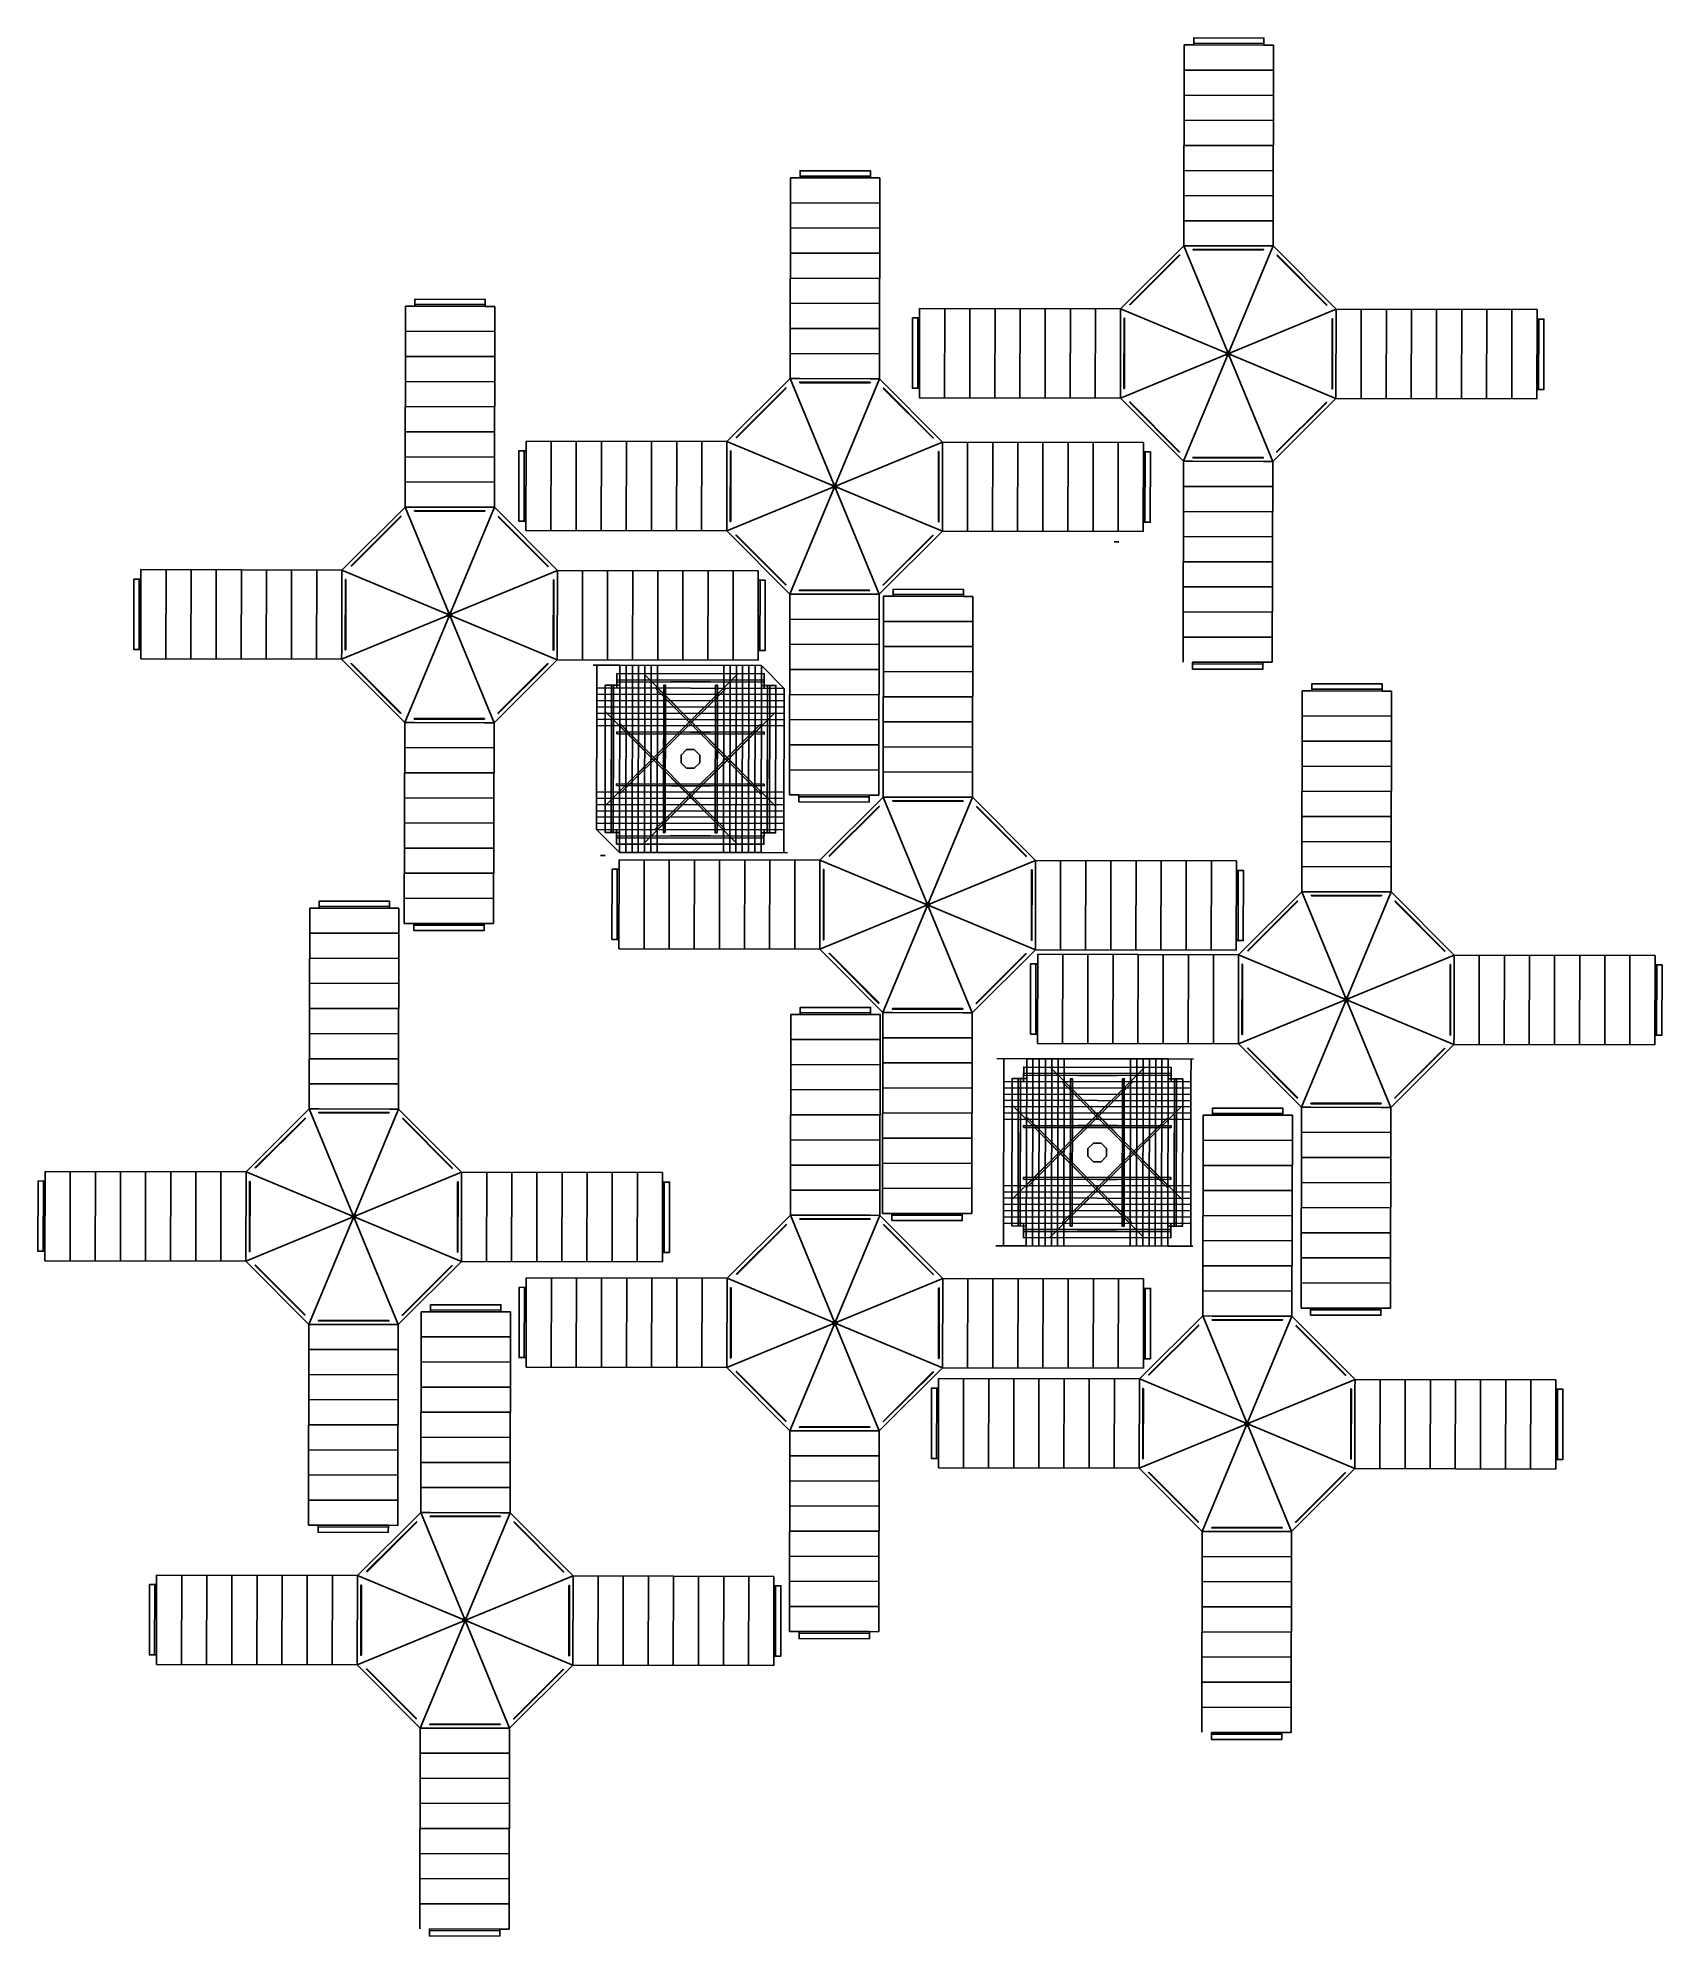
# Model space of a CAD drawing. Header units: inches. Extents: x 22.6 to 56.4, y 0.1 to 39.6.
import ezdxf

# ---------------------------------------------------------------- set-up
doc = ezdxf.new("R2010")
doc.units = ezdxf.units.IN
doc.header["$MEASUREMENT"] = 0
doc.layers.add('Layer 01', color=1, linetype='Continuous', true_color=0xff0000)

msp = doc.modelspace()

# ---------------------------------------------------------------- linework, layer by layer
at = {"layer": 'Layer 01', "color": 1, "lineweight": -3, "true_color": 0xff0000}
for points in [[(48.098, 39.413), (48.098, 39.56), (46.635, 39.563), (46.635, 39.416)], [(46.43, 35.236), (46.438, 39.417)], [(46.438, 39.417), (46.635, 39.416)], [(48.098, 39.413), (48.296, 39.413)], [(48.296, 39.413), (48.288, 35.233)], [(39.907, 36.649), (39.908, 36.795), (38.445, 36.798), (38.444, 36.651)], [(38.239, 32.471), (38.247, 36.652)], [(38.247, 36.652), (38.444, 36.651)], [(39.907, 36.649), (40.105, 36.648)], [(40.105, 36.648), (40.097, 32.468)], [(46.43, 35.236), (45.114, 33.925)], [(49.599, 33.916), (48.288, 35.233)], [(30.226, 29.798), (30.234, 33.978)], [(30.234, 33.978), (30.431, 33.978)], [(31.894, 33.975), (31.894, 34.121), (30.431, 34.124), (30.431, 33.978)], [(31.894, 33.975), (32.092, 33.975)], [(32.092, 33.975), (32.084, 29.794)], [(40.933, 33.735), (40.787, 33.735), (40.784, 32.272), (40.93, 32.272)], [(40.933, 33.933), (45.114, 33.925)], [(40.933, 33.735), (40.933, 33.933)], [(49.599, 33.916), (53.78, 33.908)], [(53.777, 32.248), (53.922, 32.248), (53.924, 33.711), (53.778, 33.711)], [(53.78, 33.908), (53.779, 33.711)], [(38.239, 32.471), (36.923, 31.16)], [(41.409, 31.152), (40.097, 32.468)], [(40.93, 32.075), (40.93, 32.272)], [(45.11, 32.067), (40.93, 32.075)], [(45.11, 32.067), (46.421, 30.751)], [(48.279, 30.747), (49.596, 32.058)], [(53.776, 32.05), (49.596, 32.058)], [(53.777, 32.248), (53.776, 32.05)], [(32.742, 30.97), (32.596, 30.97), (32.593, 29.507), (32.74, 29.507)], [(32.742, 30.97), (32.743, 31.168)], [(32.743, 31.168), (36.923, 31.16)], [(41.409, 31.152), (45.589, 31.144)], [(45.586, 29.484), (45.731, 29.483), (45.734, 30.946), (45.588, 30.947)], [(45.589, 31.144), (45.589, 30.947)], [(46.413, 26.57), (46.421, 30.751)], [(48.279, 30.747), (48.271, 26.567)], [(30.226, 29.798), (28.91, 28.487)], [(33.395, 28.478), (32.084, 29.794)], [(32.739, 29.31), (32.74, 29.507)], [(36.92, 29.302), (32.739, 29.31)], [(36.92, 29.302), (38.231, 27.986)], [(40.089, 27.982), (41.405, 29.294)], [(45.586, 29.286), (41.405, 29.294)], [(45.586, 29.484), (45.586, 29.286)], [(44.978, 29.074), (45.076, 29.074)], [(24.729, 28.495), (28.91, 28.487)], [(24.729, 28.297), (24.729, 28.495)], [(33.395, 28.478), (37.576, 28.47)], [(37.576, 28.47), (37.575, 28.273)], [(24.729, 28.297), (24.583, 28.297), (24.58, 26.834), (24.726, 26.834)], [(37.573, 26.81), (37.718, 26.81), (37.72, 28.273), (37.574, 28.273)], [(41.844, 27.938), (41.844, 28.085), (40.381, 28.088), (40.381, 27.941)], [(38.223, 23.805), (38.231, 27.986)], [(40.089, 27.982), (40.081, 23.802)], [(40.176, 23.761), (40.184, 27.942)], [(40.184, 27.942), (40.381, 27.941)], [(41.844, 27.938), (42.042, 27.938)], [(42.042, 27.938), (42.034, 23.758)], [(24.726, 26.637), (24.726, 26.834)], [(28.906, 26.629), (24.726, 26.637)], [(28.906, 26.629), (30.218, 25.312)], [(32.076, 25.309), (33.392, 26.62)], [(37.572, 26.612), (33.392, 26.62)], [(34.695, 26.506), (34.138, 26.507)], [(34.218, 26.032), (34.219, 26.507)], [(34.695, 26.506), (37.64, 26.501)], [(37.573, 26.81), (37.572, 26.612)], [(38.114, 26.024), (37.64, 26.501)], [(46.611, 26.57), (46.611, 26.423), (48.074, 26.421), (48.074, 26.567)], [(48.074, 26.567), (48.271, 26.567)], [(50.554, 25.968), (50.554, 26.115), (49.091, 26.118), (49.091, 25.971)], [(34.212, 23.087), (34.218, 26.032)], [(38.114, 26.024), (38.109, 23.079)], [(48.886, 21.791), (48.894, 25.972)], [(48.894, 25.972), (49.091, 25.971)], [(50.554, 25.968), (50.752, 25.968)], [(50.752, 25.968), (50.744, 21.788)], [(30.21, 21.132), (30.218, 25.312)], [(32.076, 25.309), (32.068, 21.128)], [(38.421, 23.805), (38.223, 23.805)], [(38.421, 23.805), (38.421, 23.659), (39.884, 23.656), (39.884, 23.802)], [(40.176, 23.761), (38.859, 22.45)], [(39.884, 23.802), (40.081, 23.802)], [(43.345, 22.441), (42.034, 23.758)], [(34.687, 22.61), (34.212, 23.087)], [(38.109, 23.079), (38.108, 22.604)], [(34.289, 22.544), (34.388, 22.544)], [(34.687, 22.61), (37.632, 22.604)], [(37.632, 22.604), (38.186, 22.603)], [(34.679, 22.26), (34.532, 22.26), (34.529, 20.797), (34.676, 20.797)], [(34.679, 22.458), (38.859, 22.45)], [(34.679, 22.26), (34.679, 22.458)], [(43.345, 22.441), (47.525, 22.433)], [(47.522, 20.773), (47.667, 20.773), (47.67, 22.236), (47.524, 22.236)], [(47.525, 22.433), (47.525, 22.236)], [(48.886, 21.791), (47.569, 20.48)], [(52.055, 20.471), (50.744, 21.788)], [(28.233, 17.271), (28.241, 21.451)], [(28.241, 21.451), (28.438, 21.451)], [(29.901, 21.448), (29.901, 21.594), (28.439, 21.597), (28.438, 21.451)], [(29.901, 21.448), (30.099, 21.448)], [(30.099, 21.448), (30.091, 17.267)], [(30.408, 21.132), (30.21, 21.132)], [(30.408, 21.132), (30.407, 20.985), (31.87, 20.982), (31.871, 21.129)], [(31.871, 21.129), (32.068, 21.128)], [(34.675, 20.6), (34.676, 20.797)], [(38.856, 20.592), (34.675, 20.6)], [(38.856, 20.592), (40.167, 19.276)], [(42.025, 19.272), (43.341, 20.583)], [(47.522, 20.575), (43.341, 20.583)], [(47.522, 20.773), (47.522, 20.575)], [(43.389, 20.29), (43.242, 20.29), (43.24, 18.827), (43.386, 18.827)], [(43.389, 20.488), (47.569, 20.48)], [(43.389, 20.29), (43.389, 20.488)], [(52.055, 20.471), (56.235, 20.463)], [(56.232, 18.803), (56.377, 18.803), (56.38, 20.266), (56.234, 20.266)], [(56.235, 20.463), (56.235, 20.266)], [(39.911, 19.235), (39.912, 19.381), (38.449, 19.384), (38.448, 19.238)], [(38.243, 15.058), (38.251, 19.238)], [(38.251, 19.238), (38.448, 19.238)], [(39.911, 19.235), (40.109, 19.235)], [(40.109, 19.235), (40.101, 15.054)], [(40.159, 15.095), (40.167, 19.276)], [(42.025, 19.272), (42.017, 15.092)], [(43.385, 18.63), (43.386, 18.827)], [(47.566, 18.622), (43.385, 18.63)], [(47.566, 18.622), (48.877, 17.306)], [(50.735, 17.302), (52.051, 18.613)], [(56.232, 18.605), (52.051, 18.613)], [(56.232, 18.803), (56.232, 18.605)], [(43.16, 18.315), (42.542, 18.316)], [(42.683, 17.84), (42.684, 18.316)], [(43.16, 18.315), (46.105, 18.309)], [(46.105, 18.309), (46.63, 18.308)], [(46.579, 17.832), (46.58, 18.308)], [(42.683, 17.84), (42.677, 14.895)], [(46.574, 14.887), (46.579, 17.832)], [(28.233, 17.271), (26.917, 15.959)], [(31.402, 15.951), (30.091, 17.267)], [(46.822, 12.96), (46.83, 17.14)], [(46.83, 17.14), (47.027, 17.14)], [(48.49, 17.137), (48.491, 17.283), (47.028, 17.286), (47.027, 17.14)], [(48.49, 17.137), (48.688, 17.137)], [(48.688, 17.137), (48.68, 12.956)], [(48.869, 13.125), (48.877, 17.306)], [(50.735, 17.302), (50.727, 13.122)], [(22.736, 15.769), (22.737, 15.967)], [(22.737, 15.967), (26.917, 15.959)], [(31.402, 15.951), (35.583, 15.943)], [(35.583, 15.943), (35.583, 15.746)], [(22.736, 15.769), (22.59, 15.77), (22.587, 14.307), (22.733, 14.306)], [(35.58, 14.283), (35.725, 14.283), (35.728, 15.746), (35.581, 15.746)], [(38.243, 15.058), (36.927, 13.746)], [(41.413, 13.738), (40.101, 15.054)], [(40.357, 15.095), (40.159, 15.095)], [(40.357, 15.095), (40.357, 14.949), (41.82, 14.946), (41.82, 15.092)], [(41.82, 15.092), (42.017, 15.092)], [(42.677, 14.895), (42.676, 14.419)], [(46.574, 14.887), (46.573, 14.412)], [(22.733, 14.109), (22.733, 14.306)], [(35.58, 14.283), (35.579, 14.085)], [(43.152, 14.418), (42.515, 14.42)], [(43.152, 14.418), (46.097, 14.413)], [(46.097, 14.413), (46.618, 14.412)], [(26.913, 14.101), (22.733, 14.109)], [(26.913, 14.101), (28.225, 12.785)], [(30.083, 12.782), (31.399, 14.093)], [(35.579, 14.085), (31.399, 14.093)], [(32.746, 13.556), (32.6, 13.557), (32.597, 12.094), (32.744, 12.093)], [(32.746, 13.556), (32.747, 13.754)], [(32.747, 13.754), (36.927, 13.746)], [(41.413, 13.738), (45.593, 13.73)], [(45.59, 12.07), (45.735, 12.07), (45.738, 13.533), (45.592, 13.533)], [(45.593, 13.73), (45.593, 13.533)], [(30.551, 8.868), (30.559, 13.049)], [(30.559, 13.049), (30.756, 13.048)], [(32.219, 13.046), (32.219, 13.192), (30.756, 13.195), (30.756, 13.048)], [(32.219, 13.046), (32.417, 13.045)], [(32.417, 13.045), (32.409, 8.865)], [(49.067, 13.125), (48.869, 13.125)], [(49.067, 13.125), (49.067, 12.979), (50.53, 12.976), (50.53, 13.122)], [(50.53, 13.122), (50.727, 13.122)], [(28.217, 8.605), (28.225, 12.785)], [(30.083, 12.782), (30.075, 8.601)], [(46.822, 12.96), (45.506, 11.649)], [(49.992, 11.64), (48.68, 12.956)], [(32.743, 11.896), (32.744, 12.093)], [(36.924, 11.888), (32.743, 11.896)], [(36.924, 11.888), (38.235, 10.572)], [(40.093, 10.569), (41.409, 11.88)], [(45.59, 11.872), (41.409, 11.88)], [(45.59, 12.07), (45.59, 11.872)], [(41.325, 11.459), (41.179, 11.459), (41.176, 9.996), (41.322, 9.996)], [(41.325, 11.459), (41.326, 11.657)], [(41.326, 11.657), (45.506, 11.649)], [(49.992, 11.64), (54.172, 11.632)], [(54.172, 11.632), (54.172, 11.435)], [(54.169, 9.972), (54.314, 9.972), (54.317, 11.435), (54.17, 11.435)], [(38.227, 6.392), (38.235, 10.572)], [(40.093, 10.569), (40.085, 6.388)], [(41.322, 9.799), (41.322, 9.996)], [(54.169, 9.972), (54.168, 9.774)], [(45.502, 9.791), (41.322, 9.799)], [(45.502, 9.791), (46.814, 8.474)], [(48.672, 8.471), (49.988, 9.782)], [(54.168, 9.774), (49.988, 9.782)], [(30.551, 8.868), (29.235, 7.557)], [(33.72, 7.548), (32.409, 8.865)], [(28.415, 8.604), (28.217, 8.605)], [(28.415, 8.604), (28.414, 8.458), (29.877, 8.455), (29.878, 8.602)], [(29.878, 8.602), (30.075, 8.601)], [(46.806, 4.294), (46.814, 8.474)], [(48.672, 8.471), (48.664, 4.29)], [(25.054, 7.367), (25.054, 7.565)], [(25.054, 7.565), (29.235, 7.557)], [(33.72, 7.548), (37.901, 7.54)], [(37.901, 7.54), (37.9, 7.343)], [(25.054, 7.367), (24.908, 7.367), (24.905, 5.904), (25.051, 5.904)], [(37.898, 5.88), (38.043, 5.88), (38.045, 7.343), (37.899, 7.343)], [(38.425, 6.391), (38.227, 6.392)], [(38.425, 6.391), (38.425, 6.245), (39.888, 6.242), (39.888, 6.389)], [(39.888, 6.389), (40.085, 6.388)], [(25.051, 5.707), (25.051, 5.904)], [(29.231, 5.699), (25.051, 5.707)], [(29.231, 5.699), (30.543, 4.383)], [(32.4, 4.379), (33.717, 5.69)], [(37.897, 5.682), (33.717, 5.69)], [(37.898, 5.88), (37.897, 5.682)], [(30.535, 0.202), (30.543, 4.383)], [(32.4, 4.379), (32.392, 0.199)], [(47.004, 4.293), (47.003, 4.147), (48.466, 4.144), (48.467, 4.291)], [(48.467, 4.291), (48.664, 4.29)], [(30.733, 0.202), (30.732, 0.056), (32.195, 0.053), (32.196, 0.199)], [(32.196, 0.199), (32.392, 0.199)]]:
    msp.add_lwpolyline(points, dxfattribs=at)
at = {"layer": 'Layer 01', "color": 5, "lineweight": -3, "true_color": 0x0000ff}
for points in [[(46.635, 39.416), (46.635, 39.453), (48.098, 39.45)], [(46.635, 39.416), (48.098, 39.413)], [(46.437, 38.894), (48.295, 38.89)], [(46.436, 38.371), (48.294, 38.368)], [(46.435, 37.849), (48.293, 37.845)], [(48.292, 37.323), (46.434, 37.326)], [(46.433, 36.804), (48.291, 36.8)], [(38.444, 36.651), (38.445, 36.688), (39.907, 36.685)], [(38.444, 36.651), (39.907, 36.649)], [(38.246, 36.13), (40.104, 36.126)], [(46.432, 36.281), (48.29, 36.277)], [(38.245, 35.607), (40.103, 35.603)], [(46.431, 35.758), (48.289, 35.755)], [(48.288, 35.233), (46.421, 30.751)], [(46.43, 35.236), (46.628, 35.236)], [(48.279, 30.747), (46.43, 35.236)], [(46.628, 35.236), (48.091, 35.233)], [(48.288, 35.233), (48.091, 35.233)], [(38.244, 35.084), (40.102, 35.08)], [(40.101, 34.558), (38.243, 34.562)], [(30.431, 33.978), (30.431, 34.015), (31.894, 34.012)], [(38.242, 34.039), (40.1, 34.035)], [(30.431, 33.978), (31.894, 33.975)], [(40.933, 33.735), (40.896, 33.735), (40.894, 32.272)], [(40.93, 32.272), (40.933, 33.735)], [(41.452, 32.074), (41.456, 33.932)], [(41.979, 33.931), (41.975, 32.073)], [(42.497, 32.072), (42.501, 33.93)], [(43.02, 32.071), (43.024, 33.929)], [(43.542, 32.07), (43.547, 33.928)], [(44.069, 33.927), (44.066, 32.069)], [(44.588, 32.068), (44.591, 33.926)], [(45.11, 32.067), (49.599, 33.916)], [(45.111, 32.264), (45.113, 33.727)], [(45.114, 33.925), (45.113, 33.727)], [(49.596, 32.058), (45.114, 33.925)], [(49.596, 32.256), (49.599, 33.719)], [(49.599, 33.916), (49.599, 33.719)], [(50.122, 33.915), (50.118, 32.057)], [(50.64, 32.056), (50.644, 33.914)], [(51.167, 33.913), (51.163, 32.055)], [(51.686, 32.054), (51.69, 33.912)], [(52.212, 33.911), (52.208, 32.053)], [(52.731, 32.052), (52.734, 33.91)], [(53.257, 33.909), (53.254, 32.051)], [(53.779, 33.711), (53.777, 32.248)], [(53.778, 33.711), (53.815, 33.711), (53.812, 32.248)], [(30.233, 33.456), (32.091, 33.452)], [(38.241, 33.516), (40.099, 33.512)], [(30.232, 32.933), (32.09, 32.93)], [(38.24, 32.994), (40.098, 32.99)], [(30.231, 32.411), (32.089, 32.407)], [(40.097, 32.468), (38.231, 27.986)], [(38.239, 32.471), (38.437, 32.471)], [(40.089, 27.982), (38.239, 32.471)], [(38.437, 32.471), (39.9, 32.468)], [(40.097, 32.468), (39.9, 32.468)], [(45.11, 32.067), (45.111, 32.264)], [(49.596, 32.058), (49.596, 32.256)], [(32.088, 31.885), (30.23, 31.888)], [(30.229, 31.366), (32.087, 31.362)], [(30.228, 30.842), (32.086, 30.839)], [(32.742, 30.97), (32.706, 30.97), (32.703, 29.507)], [(32.74, 29.507), (32.742, 30.97)], [(33.261, 29.309), (33.265, 31.167)], [(33.788, 31.166), (33.784, 29.308)], [(34.307, 29.307), (34.311, 31.165)], [(34.829, 29.306), (34.833, 31.164)], [(35.352, 29.305), (35.356, 31.163)], [(35.879, 31.162), (35.875, 29.304)], [(36.397, 29.303), (36.401, 31.161)], [(36.92, 29.302), (41.409, 31.152)], [(36.92, 29.5), (36.923, 30.963)], [(36.923, 31.16), (36.923, 30.963)], [(41.405, 29.294), (36.923, 31.16)], [(41.406, 29.491), (41.408, 30.954)], [(41.409, 31.152), (41.408, 30.954)], [(41.931, 31.151), (41.927, 29.293)], [(42.45, 29.292), (42.453, 31.15)], [(42.977, 31.149), (42.972, 29.291)], [(43.495, 29.29), (43.499, 31.148)], [(44.022, 31.147), (44.018, 29.289)], [(44.54, 29.288), (44.544, 31.146)], [(45.067, 31.145), (45.063, 29.287)], [(45.589, 30.947), (45.586, 29.484)], [(45.588, 30.947), (45.624, 30.946), (45.621, 29.484)], [(46.421, 30.751), (46.619, 30.75)], [(46.619, 30.75), (48.082, 30.747)], [(48.279, 30.747), (48.082, 30.747)], [(30.227, 30.32), (32.085, 30.317)], [(48.278, 30.225), (46.42, 30.228)], [(32.084, 29.794), (30.218, 25.312)], [(30.226, 29.798), (30.424, 29.798)], [(32.076, 25.309), (30.226, 29.798)], [(30.424, 29.798), (31.887, 29.795)], [(32.084, 29.794), (31.887, 29.795)], [(46.419, 29.706), (48.277, 29.702)], [(36.92, 29.302), (36.92, 29.5)], [(41.405, 29.294), (41.406, 29.491)], [(48.276, 29.179), (46.418, 29.183)], [(25.248, 26.636), (25.252, 28.494)], [(25.775, 28.493), (25.771, 26.635)], [(26.293, 26.634), (26.297, 28.492)], [(26.816, 26.633), (26.82, 28.491)], [(27.338, 26.632), (27.343, 28.49)], [(27.865, 28.489), (27.862, 26.631)], [(28.384, 26.63), (28.388, 28.488)], [(28.906, 26.629), (33.395, 28.478)], [(28.91, 28.487), (28.909, 28.289)], [(33.392, 26.62), (28.91, 28.487)], [(33.395, 28.478), (33.395, 28.281)], [(33.918, 28.477), (33.914, 26.619)], [(34.436, 26.618), (34.44, 28.476)], [(34.963, 28.475), (34.959, 26.617)], [(35.482, 26.616), (35.486, 28.474)], [(36.008, 28.473), (36.004, 26.615)], [(36.527, 26.614), (36.531, 28.472)], [(37.054, 28.471), (37.05, 26.613)], [(48.275, 28.657), (46.417, 28.66)], [(24.729, 28.297), (24.692, 28.297), (24.69, 26.834)], [(24.726, 26.834), (24.729, 28.297)], [(28.907, 26.826), (28.909, 28.289)], [(33.392, 26.818), (33.395, 28.281)], [(37.575, 28.273), (37.573, 26.81)], [(37.574, 28.273), (37.611, 28.273), (37.608, 26.81)], [(48.274, 28.134), (46.416, 28.138)], [(38.231, 27.986), (38.428, 27.985)], [(38.428, 27.985), (39.891, 27.983)], [(40.089, 27.982), (39.891, 27.983)], [(40.381, 27.941), (40.381, 27.978), (41.844, 27.975)], [(40.381, 27.941), (41.844, 27.938)], [(40.088, 27.46), (38.23, 27.464)], [(40.183, 27.419), (42.041, 27.415)], [(46.415, 27.615), (48.273, 27.612)], [(38.229, 26.941), (40.087, 26.938)], [(40.182, 26.896), (42.04, 26.893)], [(48.272, 27.089), (46.414, 27.093)], [(28.906, 26.629), (28.907, 26.826)], [(33.392, 26.62), (33.392, 26.818)], [(34.687, 22.61), (34.695, 26.506)], [(34.825, 26.506), (34.818, 22.61)], [(34.948, 22.61), (34.956, 26.506)], [(35.078, 22.609), (35.086, 26.506)], [(35.208, 22.609), (35.217, 26.505)], [(35.347, 26.505), (35.339, 22.609)], [(35.47, 22.609), (35.477, 26.505)], [(36.857, 26.502), (36.85, 22.606)], [(36.98, 22.606), (36.987, 26.502)], [(37.119, 26.502), (37.11, 22.605)], [(37.241, 22.605), (37.248, 26.502)], [(37.379, 26.501), (37.371, 22.605)], [(37.502, 22.605), (37.509, 26.501)], [(37.64, 26.501), (37.632, 22.604)], [(48.074, 26.567), (46.611, 26.57)], [(46.611, 26.57), (46.611, 26.533), (48.074, 26.53)], [(34.699, 26.092), (34.392, 26.093), (34.386, 23.025), (34.693, 23.024)], [(37.149, 26.327), (34.388, 23.577)], [(34.597, 26.092), (34.52, 26.092), (34.515, 23.024)], [(34.557, 23.024), (34.563, 26.092)], [(37.7, 26.02), (37.701, 26.327), (34.633, 26.333), (34.632, 26.026)], [(34.632, 26.128), (34.632, 26.204), (37.7, 26.198)], [(34.632, 26.161), (37.7, 26.155)], [(37.935, 23.57), (35.185, 26.331)], [(35.601, 23.023), (35.607, 26.09)], [(35.753, 26.159), (36.166, 26.158)], [(36.166, 26.158), (36.581, 26.158)], [(36.72, 23.02), (36.726, 26.088)], [(37.631, 23.019), (37.935, 23.018), (37.941, 26.086), (37.634, 26.087)], [(37.735, 26.087), (37.812, 26.086), (37.806, 23.018)], [(37.769, 26.086), (37.763, 23.019)], [(40.086, 26.414), (38.228, 26.419)], [(40.181, 26.374), (42.039, 26.37)], [(34.218, 26.032), (38.114, 26.024)], [(34.218, 25.901), (38.114, 25.894)], [(34.218, 25.771), (38.114, 25.763)], [(40.085, 25.892), (38.227, 25.896)], [(42.038, 25.848), (40.18, 25.851)], [(49.091, 25.971), (49.091, 26.008), (50.554, 26.005)], [(49.091, 25.971), (50.554, 25.968)], [(30.218, 25.312), (30.415, 25.312)], [(30.415, 25.312), (31.878, 25.309)], [(32.076, 25.309), (31.878, 25.309)], [(38.114, 25.633), (34.217, 25.641)], [(34.217, 25.511), (38.113, 25.502)], [(34.217, 25.38), (38.113, 25.372)], [(34.392, 25.541), (37.142, 22.78)], [(35.178, 22.784), (37.939, 25.534)], [(40.084, 25.369), (38.226, 25.373)], [(40.179, 25.329), (42.037, 25.325)], [(48.893, 25.449), (50.751, 25.445)], [(34.217, 25.249), (38.113, 25.242)], [(34.56, 24.558), (34.561, 24.973)], [(34.63, 25.118), (37.698, 25.112)], [(35.604, 24.971), (35.604, 24.557)], [(35.75, 25.116), (36.164, 25.115)], [(36.579, 25.114), (36.165, 25.115)], [(36.724, 24.969), (36.723, 24.554)], [(37.767, 24.966), (37.766, 24.553)], [(48.892, 24.926), (50.75, 24.923)], [(32.075, 24.787), (30.217, 24.79)], [(34.56, 24.145), (34.56, 24.558)], [(35.603, 24.142), (35.604, 24.556)], [(36.722, 24.14), (36.723, 24.554)], [(37.766, 24.553), (37.766, 24.138)], [(38.225, 24.851), (40.083, 24.847)], [(40.178, 24.806), (42.036, 24.802)], [(30.216, 24.268), (32.074, 24.264)], [(40.082, 24.324), (38.224, 24.328)], [(40.177, 24.284), (42.035, 24.28)], [(48.891, 24.404), (50.749, 24.4)], [(32.073, 23.741), (30.215, 23.745)], [(38.11, 23.862), (34.214, 23.869)], [(34.214, 23.739), (38.11, 23.731)], [(34.628, 23.999), (37.696, 23.993)], [(35.748, 23.997), (36.162, 23.996)], [(36.577, 23.995), (36.162, 23.996)], [(38.421, 23.805), (38.421, 23.768), (39.884, 23.766)], [(39.884, 23.802), (38.421, 23.805)], [(42.034, 23.758), (40.167, 19.276)], [(40.176, 23.761), (40.373, 23.761)], [(42.025, 19.272), (40.176, 23.761)], [(40.373, 23.761), (41.836, 23.758)], [(42.034, 23.758), (41.836, 23.758)], [(50.748, 23.878), (48.89, 23.881)], [(38.11, 23.6), (34.213, 23.609)], [(38.109, 23.47), (34.213, 23.478)], [(38.109, 23.34), (34.213, 23.348)], [(48.889, 23.359), (50.747, 23.355)], [(32.072, 23.219), (30.214, 23.222)], [(38.109, 23.079), (34.212, 23.087)], [(34.213, 23.217), (38.109, 23.21)], [(34.627, 23.091), (34.626, 22.784), (37.694, 22.778), (37.695, 23.085)], [(34.627, 22.989), (34.626, 22.913), (37.694, 22.907)], [(37.694, 22.95), (34.626, 22.955)], [(36.161, 22.952), (35.746, 22.953)], [(36.161, 22.952), (36.574, 22.952)], [(32.071, 22.696), (30.213, 22.7)], [(48.888, 22.836), (50.746, 22.832)], [(30.212, 22.177), (32.07, 22.174)], [(34.679, 22.26), (34.642, 22.26), (34.639, 20.797)], [(34.676, 20.797), (34.679, 22.26)], [(35.198, 20.599), (35.202, 22.457)], [(35.724, 22.456), (35.721, 20.598)], [(36.243, 20.597), (36.247, 22.455)], [(36.766, 20.596), (36.769, 22.454)], [(37.288, 20.595), (37.292, 22.453)], [(37.815, 22.452), (37.811, 20.594)], [(38.334, 20.593), (38.337, 22.451)], [(38.856, 20.592), (43.345, 22.441)], [(38.856, 20.789), (38.859, 22.252)], [(38.859, 22.45), (38.859, 22.252)], [(43.341, 20.583), (38.859, 22.45)], [(43.342, 20.781), (43.345, 22.244)], [(43.345, 22.441), (43.345, 22.244)], [(43.867, 22.44), (43.864, 20.582)], [(44.386, 20.581), (44.39, 22.439)], [(44.913, 22.438), (44.909, 20.58)], [(45.432, 20.579), (45.435, 22.437)], [(45.958, 22.436), (45.954, 20.578)], [(46.477, 20.577), (46.48, 22.435)], [(47.003, 22.434), (46.999, 20.576)], [(47.525, 22.236), (47.522, 20.773)], [(47.524, 22.236), (47.56, 22.236), (47.558, 20.773)], [(48.887, 22.313), (50.745, 22.31)], [(50.744, 21.788), (48.877, 17.306)], [(48.886, 21.791), (49.083, 21.791)], [(50.735, 17.302), (48.886, 21.791)], [(49.083, 21.791), (50.546, 21.788)], [(50.744, 21.788), (50.546, 21.788)], [(28.438, 21.451), (28.438, 21.487), (29.901, 21.485)], [(28.438, 21.451), (29.901, 21.448)], [(32.069, 21.651), (30.211, 21.655)], [(30.408, 21.132), (30.407, 21.095), (31.87, 21.092)], [(31.871, 21.129), (30.408, 21.132)], [(28.24, 20.929), (30.098, 20.925)], [(38.856, 20.592), (38.856, 20.789)], [(43.341, 20.583), (43.342, 20.781)], [(28.239, 20.406), (30.097, 20.402)], [(43.389, 20.29), (43.352, 20.29), (43.349, 18.827)], [(43.386, 18.827), (43.389, 20.29)], [(43.908, 18.629), (43.912, 20.487)], [(44.434, 20.486), (44.431, 18.628)], [(44.953, 18.627), (44.957, 20.485)], [(45.476, 18.626), (45.479, 20.484)], [(45.998, 18.625), (46.002, 20.483)], [(46.525, 20.482), (46.521, 18.624)], [(47.044, 18.623), (47.047, 20.481)], [(47.566, 18.622), (52.055, 20.471)], [(47.566, 18.819), (47.569, 20.282)], [(47.569, 20.48), (47.569, 20.282)], [(52.051, 18.613), (47.569, 20.48)], [(52.052, 18.811), (52.055, 20.274)], [(52.055, 20.471), (52.055, 20.274)], [(52.577, 20.47), (52.574, 18.612)], [(53.096, 18.611), (53.1, 20.469)], [(53.623, 20.468), (53.619, 18.61)], [(54.142, 18.609), (54.145, 20.467)], [(54.668, 20.466), (54.664, 18.608)], [(55.187, 18.607), (55.19, 20.465)], [(55.713, 20.464), (55.709, 18.606)], [(56.235, 20.266), (56.232, 18.803)], [(56.234, 20.266), (56.27, 20.266), (56.268, 18.803)], [(28.238, 19.884), (30.096, 19.88)], [(30.095, 19.357), (28.237, 19.361)], [(38.448, 19.238), (38.449, 19.274), (39.911, 19.272)], [(38.448, 19.238), (39.911, 19.235)], [(40.167, 19.276), (40.365, 19.275)], [(40.365, 19.275), (41.828, 19.272)], [(42.025, 19.272), (41.828, 19.273)], [(28.236, 18.839), (30.094, 18.834)], [(38.25, 18.716), (40.108, 18.712)], [(42.024, 18.75), (40.166, 18.753)], [(47.566, 18.622), (47.566, 18.819)], [(52.051, 18.613), (52.052, 18.811)], [(28.235, 18.315), (30.093, 18.312)], [(38.249, 18.193), (40.107, 18.189)], [(40.165, 18.231), (42.023, 18.228)], [(43.152, 14.418), (43.16, 18.315)], [(43.29, 18.314), (43.282, 14.418)], [(43.412, 14.418), (43.421, 18.314)], [(43.543, 14.418), (43.551, 18.314)], [(43.673, 14.417), (43.682, 18.314)], [(43.812, 18.313), (43.804, 14.417)], [(43.935, 14.417), (43.942, 18.313)], [(45.322, 18.31), (45.315, 14.414)], [(45.445, 14.414), (45.452, 18.31)], [(45.584, 18.31), (45.575, 14.414)], [(45.706, 14.413), (45.713, 18.31)], [(45.844, 18.309), (45.836, 14.413)], [(45.967, 14.413), (45.974, 18.309)], [(46.105, 18.309), (46.097, 14.413)], [(28.234, 17.793), (30.092, 17.789)], [(42.683, 17.84), (46.579, 17.832)], [(43.163, 17.9), (42.857, 17.901), (42.851, 14.833), (43.158, 14.832)], [(45.613, 18.135), (42.853, 15.385)], [(43.062, 17.9), (42.985, 17.901), (42.98, 14.833)], [(43.022, 14.833), (43.028, 17.901)], [(46.165, 17.829), (46.166, 18.135), (43.098, 18.141), (43.097, 17.834)], [(43.097, 17.936), (43.097, 18.012), (46.165, 18.007)], [(43.097, 17.97), (46.165, 17.964)], [(46.4, 15.378), (43.65, 18.139)], [(44.066, 14.831), (44.072, 17.899)], [(44.218, 17.967), (44.631, 17.967)], [(44.631, 17.967), (45.046, 17.966)], [(45.185, 14.829), (45.191, 17.897)], [(46.095, 14.827), (46.4, 14.826), (46.406, 17.894), (46.099, 17.895)], [(46.2, 17.895), (46.277, 17.895), (46.271, 14.827)], [(46.234, 17.895), (46.228, 14.827)], [(38.248, 17.671), (40.106, 17.667)], [(42.022, 17.704), (40.164, 17.708)], [(42.682, 17.579), (46.579, 17.571)], [(46.579, 17.441), (42.682, 17.449)], [(42.683, 17.709), (46.579, 17.702)], [(30.091, 17.267), (28.225, 12.785)], [(28.233, 17.271), (28.431, 17.27)], [(30.083, 12.782), (28.233, 17.271)], [(28.431, 17.27), (29.894, 17.268)], [(30.091, 17.267), (29.894, 17.268)], [(40.105, 17.144), (38.247, 17.148)], [(42.021, 17.182), (40.163, 17.185)], [(42.681, 17.057), (46.578, 17.05)], [(42.682, 17.319), (46.578, 17.31)], [(42.682, 17.188), (46.578, 17.18)], [(42.857, 17.349), (45.607, 14.588)], [(43.643, 14.592), (46.404, 17.342)], [(47.027, 17.14), (47.027, 17.176), (48.49, 17.174)], [(47.027, 17.14), (48.49, 17.137)], [(48.877, 17.306), (49.075, 17.305)], [(49.075, 17.305), (50.538, 17.302)], [(50.735, 17.302), (50.538, 17.302)], [(38.246, 16.626), (40.104, 16.621)], [(42.02, 16.659), (40.162, 16.663)], [(43.025, 16.366), (43.026, 16.781)], [(43.095, 16.926), (46.163, 16.92)], [(44.069, 16.779), (44.069, 16.365)], [(44.215, 16.924), (44.629, 16.923)], [(45.044, 16.923), (44.629, 16.923)], [(45.189, 16.777), (45.188, 16.363)], [(46.232, 16.774), (46.231, 16.361)], [(46.829, 16.618), (48.687, 16.614)], [(50.734, 16.78), (48.876, 16.783)], [(43.025, 15.953), (43.025, 16.366)], [(44.068, 15.95), (44.069, 16.365)], [(45.187, 15.948), (45.188, 16.362)], [(46.231, 16.361), (46.23, 15.946)], [(48.875, 16.261), (50.733, 16.257)], [(23.255, 14.108), (23.259, 15.966)], [(23.782, 15.965), (23.778, 14.107)], [(24.301, 14.106), (24.304, 15.964)], [(24.823, 14.105), (24.827, 15.963)], [(25.345, 14.104), (25.35, 15.962)], [(25.872, 15.961), (25.869, 14.103)], [(26.391, 14.102), (26.395, 15.96)], [(26.913, 14.101), (31.402, 15.951)], [(26.917, 15.959), (26.917, 15.762)], [(31.399, 14.093), (26.917, 15.959)], [(31.402, 15.951), (31.402, 15.753)], [(31.925, 15.95), (31.921, 14.092)], [(32.443, 14.091), (32.447, 15.949)], [(32.97, 15.948), (32.966, 14.09)], [(33.489, 14.089), (33.493, 15.947)], [(34.015, 15.946), (34.011, 14.088)], [(34.534, 14.087), (34.538, 15.945)], [(35.061, 15.944), (35.057, 14.086)], [(38.245, 16.102), (40.103, 16.099)], [(40.161, 16.141), (42.019, 16.137)], [(43.093, 15.807), (46.161, 15.801)], [(44.213, 15.805), (44.627, 15.804)], [(45.042, 15.803), (44.627, 15.804)], [(46.828, 16.095), (48.686, 16.091)], [(22.736, 15.769), (22.7, 15.77), (22.697, 14.307)], [(22.733, 14.306), (22.736, 15.769)], [(26.914, 14.299), (26.917, 15.762)], [(31.399, 14.29), (31.402, 15.753)], [(35.583, 15.746), (35.58, 14.283)], [(35.581, 15.746), (35.618, 15.746), (35.615, 14.283)], [(38.244, 15.58), (40.102, 15.576)], [(42.018, 15.614), (40.16, 15.618)], [(46.575, 15.408), (42.678, 15.417)], [(46.575, 15.67), (42.679, 15.677)], [(42.679, 15.547), (46.575, 15.54)], [(46.827, 15.573), (48.685, 15.569)], [(50.732, 15.734), (48.874, 15.738)], [(40.101, 15.054), (38.235, 10.572)], [(38.243, 15.058), (38.441, 15.057)], [(40.093, 10.569), (38.243, 15.058)], [(38.441, 15.057), (39.904, 15.055)], [(40.101, 15.054), (39.904, 15.055)], [(40.357, 15.095), (40.357, 15.058), (41.82, 15.055)], [(41.82, 15.092), (40.357, 15.095)], [(46.574, 15.279), (42.678, 15.286)], [(46.574, 15.148), (42.678, 15.156)], [(42.678, 15.025), (46.574, 15.018)], [(48.684, 15.047), (46.826, 15.05)], [(50.731, 15.212), (48.873, 15.215)], [(46.574, 14.887), (42.677, 14.895)], [(43.092, 14.899), (43.091, 14.592), (46.159, 14.586), (46.16, 14.893)], [(43.091, 14.797), (43.091, 14.721), (46.159, 14.715)], [(46.159, 14.758), (43.091, 14.764)], [(44.626, 14.761), (44.211, 14.761)], [(44.626, 14.761), (45.039, 14.76)], [(50.73, 14.689), (48.872, 14.693)], [(26.913, 14.101), (26.914, 14.299)], [(31.399, 14.093), (31.399, 14.29)], [(46.825, 14.528), (48.683, 14.523)], [(46.824, 14.004), (48.682, 14.001)], [(48.871, 14.17), (50.729, 14.167)], [(32.746, 13.556), (32.71, 13.556), (32.707, 12.094)], [(32.744, 12.093), (32.746, 13.556)], [(33.265, 11.895), (33.269, 13.753)], [(33.792, 13.752), (33.788, 11.894)], [(34.311, 11.893), (34.315, 13.751)], [(34.833, 11.892), (34.837, 13.75)], [(35.356, 11.891), (35.36, 13.749)], [(35.883, 13.748), (35.879, 11.89)], [(36.401, 11.889), (36.405, 13.747)], [(36.924, 11.888), (41.413, 13.738)], [(36.924, 12.086), (36.927, 13.549)], [(36.927, 13.746), (36.927, 13.549)], [(41.409, 11.88), (36.927, 13.746)], [(41.41, 12.077), (41.412, 13.54)], [(41.413, 13.738), (41.412, 13.54)], [(41.935, 13.737), (41.931, 11.879)], [(42.454, 11.878), (42.457, 13.736)], [(42.981, 13.735), (42.976, 11.877)], [(43.499, 11.876), (43.503, 13.734)], [(44.026, 13.733), (44.022, 11.875)], [(44.544, 11.874), (44.548, 13.732)], [(45.071, 13.731), (45.067, 11.873)], [(45.593, 13.533), (45.59, 12.07)], [(45.592, 13.533), (45.628, 13.533), (45.625, 12.07)], [(46.823, 13.482), (48.681, 13.479)], [(50.728, 13.644), (48.87, 13.648)], [(30.756, 13.048), (30.756, 13.085), (32.219, 13.082)], [(30.756, 13.048), (32.219, 13.046)], [(49.067, 13.125), (49.067, 13.088), (50.53, 13.085)], [(50.53, 13.122), (49.067, 13.125)], [(28.225, 12.785), (28.422, 12.785)], [(28.422, 12.785), (29.885, 12.782)], [(30.083, 12.782), (29.885, 12.782)], [(48.68, 12.956), (46.814, 8.474)], [(46.822, 12.96), (47.02, 12.959)], [(48.672, 8.471), (46.822, 12.96)], [(47.02, 12.959), (48.483, 12.957)], [(48.68, 12.956), (48.483, 12.957)], [(30.082, 12.259), (28.224, 12.263)], [(30.558, 12.526), (32.416, 12.523)], [(30.557, 12.003), (32.415, 12)], [(36.924, 11.888), (36.924, 12.086)], [(41.409, 11.88), (41.41, 12.077)], [(28.223, 11.741), (30.081, 11.737)], [(30.556, 11.481), (32.414, 11.477)], [(41.325, 11.459), (41.289, 11.459), (41.286, 9.996)], [(41.322, 9.996), (41.325, 11.459)], [(41.844, 9.798), (41.848, 11.656)], [(42.371, 11.655), (42.367, 9.797)], [(42.89, 9.796), (42.894, 11.654)], [(43.412, 9.795), (43.416, 11.653)], [(43.935, 9.794), (43.939, 11.652)], [(44.461, 11.651), (44.458, 9.793)], [(44.98, 9.792), (44.984, 11.65)], [(45.502, 9.791), (49.992, 11.64)], [(45.506, 11.649), (45.506, 11.451)], [(49.988, 9.782), (45.506, 11.649)], [(49.992, 11.64), (49.991, 11.442)], [(50.514, 11.639), (50.51, 9.781)], [(51.033, 9.78), (51.036, 11.638)], [(51.56, 11.637), (51.555, 9.779)], [(52.078, 9.778), (52.082, 11.636)], [(52.604, 11.635), (52.601, 9.777)], [(53.123, 9.776), (53.127, 11.634)], [(53.65, 11.633), (53.646, 9.775)], [(30.08, 11.214), (28.222, 11.218)], [(45.503, 9.988), (45.506, 11.451)], [(49.988, 9.98), (49.991, 11.442)], [(54.172, 11.435), (54.169, 9.972)], [(54.17, 11.435), (54.207, 11.435), (54.204, 9.972)], [(30.079, 10.691), (28.221, 10.695)], [(32.413, 10.955), (30.555, 10.959)], [(30.554, 10.436), (32.412, 10.432)], [(38.235, 10.572), (38.432, 10.572)], [(38.432, 10.572), (39.895, 10.569)], [(40.093, 10.569), (39.895, 10.569)], [(30.078, 10.169), (28.22, 10.173)], [(30.553, 9.913), (32.411, 9.909)], [(40.092, 10.046), (38.234, 10.05)], [(45.502, 9.791), (45.503, 9.988)], [(49.988, 9.782), (49.988, 9.98)], [(28.219, 9.65), (30.077, 9.646)], [(38.233, 9.528), (40.091, 9.524)], [(30.076, 9.123), (28.218, 9.127)], [(30.552, 9.391), (32.41, 9.387)], [(32.409, 8.865), (30.543, 4.383)], [(32.4, 4.379), (30.551, 8.868)], [(30.551, 8.868), (30.749, 8.868)], [(30.749, 8.868), (32.212, 8.865)], [(32.409, 8.865), (32.212, 8.865)], [(40.09, 9.001), (38.232, 9.005)], [(28.415, 8.604), (28.415, 8.568), (29.878, 8.565)], [(29.878, 8.602), (28.415, 8.604)], [(40.089, 8.478), (38.231, 8.482)], [(46.814, 8.474), (47.011, 8.474)], [(47.011, 8.474), (48.474, 8.471)], [(48.672, 8.471), (48.474, 8.471)], [(40.088, 7.956), (38.23, 7.96)], [(48.671, 7.948), (46.813, 7.952)], [(25.573, 5.706), (25.577, 7.564)], [(26.1, 7.563), (26.096, 5.705)], [(26.618, 5.704), (26.622, 7.562)], [(27.141, 5.703), (27.145, 7.561)], [(27.663, 5.702), (27.668, 7.56)], [(28.19, 7.559), (28.187, 5.701)], [(28.709, 5.7), (28.713, 7.558)], [(29.231, 5.699), (33.72, 7.548)], [(29.235, 7.557), (29.234, 7.36)], [(33.717, 5.69), (29.235, 7.557)], [(33.72, 7.548), (33.72, 7.351)], [(34.243, 7.547), (34.239, 5.689)], [(34.761, 5.688), (34.765, 7.546)], [(35.288, 7.545), (35.284, 5.687)], [(35.807, 5.686), (35.811, 7.544)], [(36.333, 7.543), (36.329, 5.685)], [(36.852, 5.684), (36.856, 7.542)], [(37.379, 7.541), (37.375, 5.683)], [(25.054, 7.367), (25.017, 7.367), (25.015, 5.904)], [(25.051, 5.904), (25.054, 7.367)], [(29.232, 5.897), (29.234, 7.36)], [(33.717, 5.888), (33.72, 7.351)], [(37.9, 7.343), (37.898, 5.88)], [(37.899, 7.343), (37.936, 7.343), (37.933, 5.88)], [(38.229, 7.437), (40.087, 7.433)], [(46.812, 7.43), (48.67, 7.426)], [(40.086, 6.91), (38.228, 6.914)], [(48.669, 6.903), (46.811, 6.907)], [(38.425, 6.391), (38.425, 6.355), (39.888, 6.352)], [(39.888, 6.389), (38.425, 6.391)], [(48.668, 6.381), (46.81, 6.384)], [(29.231, 5.699), (29.232, 5.897)], [(33.717, 5.69), (33.717, 5.888)], [(48.667, 5.858), (46.809, 5.862)], [(46.808, 5.339), (48.666, 5.336)], [(48.665, 4.813), (46.807, 4.817)], [(30.543, 4.383), (30.74, 4.382)], [(30.74, 4.382), (32.203, 4.38)], [(32.4, 4.379), (32.203, 4.38)], [(48.467, 4.291), (47.004, 4.293)], [(47.004, 4.293), (47.004, 4.257), (48.467, 4.254)], [(32.399, 3.857), (30.542, 3.86)], [(30.541, 3.338), (32.399, 3.335)], [(32.397, 2.811), (30.54, 2.816)], [(32.396, 2.289), (30.539, 2.293)], [(32.395, 1.766), (30.538, 1.77)], [(30.537, 1.248), (32.394, 1.244)], [(32.393, 0.721), (30.536, 0.725)], [(30.733, 0.202), (30.732, 0.165), (32.195, 0.163)], [(32.196, 0.199), (30.733, 0.202)]]:
    msp.add_lwpolyline(points, dxfattribs=at)
at = {"layer": 'Layer 01', "color": 1, "lineweight": -3, "true_color": 0xff0000}
for points in [[(45.313, 34.005), (45.305, 34.012), (46.342, 35.045), (46.348, 35.038)], [(48.09, 35.151), (46.627, 35.151), (46.627, 35.163), (48.09, 35.16)], [(48.368, 35.033), (48.376, 35.041), (49.408, 34.005), (49.402, 33.998)], [(45.195, 32.264), (45.184, 32.264), (45.187, 33.727), (45.196, 33.727)], [(49.515, 33.719), (49.526, 33.719), (49.523, 32.256), (49.514, 32.256)], [(47.308, 32.973), (47.309, 33.011), (47.336, 33.038), (47.374, 33.038), (47.401, 33.011), (47.401, 32.972), (47.374, 32.945), (47.335, 32.945)], [(38.158, 32.274), (37.123, 31.24), (37.115, 31.248), (38.151, 32.28)], [(38.437, 32.387), (38.437, 32.398), (39.9, 32.395), (39.9, 32.386)], [(40.177, 32.268), (40.185, 32.276), (41.217, 31.24), (41.211, 31.233)], [(45.308, 31.985), (46.342, 30.95), (46.334, 30.942), (45.301, 31.979)], [(49.396, 31.979), (49.404, 31.971), (48.368, 30.938), (48.361, 30.945)], [(37.004, 29.499), (36.993, 29.5), (36.996, 30.962), (37.005, 30.962)], [(41.324, 30.954), (41.335, 30.954), (41.332, 29.491), (41.323, 29.491)], [(46.619, 30.833), (48.082, 30.832), (48.082, 30.821), (46.619, 30.823)], [(39.118, 30.208), (39.118, 30.246), (39.145, 30.273), (39.183, 30.273), (39.21, 30.246), (39.21, 30.208), (39.183, 30.181), (39.145, 30.181)], [(31.886, 29.712), (30.423, 29.713), (30.423, 29.724), (31.886, 29.722)], [(29.109, 28.566), (29.101, 28.574), (30.138, 29.607), (30.144, 29.6)], [(32.164, 29.595), (32.172, 29.603), (33.204, 28.566), (33.198, 28.56)], [(37.117, 29.22), (38.151, 28.185), (38.143, 28.177), (37.111, 29.214)], [(41.206, 29.214), (41.214, 29.206), (40.177, 28.174), (40.171, 28.18)], [(28.991, 26.826), (28.98, 26.826), (28.983, 28.289), (28.992, 28.289)], [(33.311, 28.281), (33.322, 28.281), (33.319, 26.818), (33.31, 26.818)], [(39.892, 28.067), (39.891, 28.056), (38.429, 28.059), (38.429, 28.068)], [(31.104, 27.534), (31.105, 27.573), (31.132, 27.6), (31.17, 27.6), (31.197, 27.572), (31.197, 27.534), (31.17, 27.507), (31.132, 27.507)], [(29.104, 26.547), (30.138, 25.512), (30.13, 25.504), (29.097, 26.54)], [(33.192, 26.54), (33.2, 26.533), (32.164, 25.5), (32.157, 25.507)], [(30.415, 25.394), (31.878, 25.394), (31.878, 25.382), (30.415, 25.385)], [(40.094, 23.563), (39.059, 22.53), (39.051, 22.538), (40.087, 23.57)], [(40.373, 23.677), (40.373, 23.688), (41.836, 23.685), (41.836, 23.676)], [(42.113, 23.558), (42.121, 23.566), (43.154, 22.53), (43.147, 22.523)], [(38.941, 20.789), (38.929, 20.789), (38.932, 22.252), (38.941, 22.252)], [(43.26, 22.244), (43.271, 22.244), (43.269, 20.781), (43.259, 20.781)], [(41.081, 21.47), (41.054, 21.498), (41.054, 21.536), (41.081, 21.563), (41.12, 21.563), (41.147, 21.536), (41.147, 21.497), (41.12, 21.47)], [(48.804, 21.593), (47.769, 20.56), (47.761, 20.567), (48.797, 21.6)], [(50.546, 21.706), (49.083, 21.706), (49.083, 21.718), (50.546, 21.715)], [(50.823, 21.588), (50.831, 21.596), (51.864, 20.56), (51.857, 20.553)], [(39.054, 20.51), (40.087, 19.475), (40.08, 19.467), (39.047, 20.504)], [(43.142, 20.504), (43.15, 20.496), (42.113, 19.463), (42.107, 19.47)], [(47.651, 20.282), (47.651, 18.819), (47.639, 18.819), (47.642, 20.282)], [(51.97, 20.274), (51.981, 20.274), (51.979, 18.811), (51.969, 18.811)], [(49.764, 19.528), (49.764, 19.566), (49.791, 19.593), (49.83, 19.593), (49.857, 19.566), (49.857, 19.527), (49.83, 19.5), (49.791, 19.5)], [(41.828, 19.357), (41.828, 19.346), (40.365, 19.348), (40.365, 19.358)], [(47.764, 18.54), (48.797, 17.505), (48.79, 17.497), (47.757, 18.534)], [(51.852, 18.534), (51.86, 18.526), (50.823, 17.493), (50.817, 17.5)], [(50.538, 17.387), (50.538, 17.376), (49.075, 17.378), (49.075, 17.388)], [(27.116, 16.039), (27.108, 16.047), (28.145, 17.08), (28.152, 17.073)], [(28.431, 17.186), (28.431, 17.197), (29.894, 17.194), (29.894, 17.185)], [(30.171, 17.068), (30.179, 17.076), (31.211, 16.039), (31.205, 16.033)], [(26.999, 15.762), (26.998, 14.299), (26.987, 14.299), (26.99, 15.762)], [(31.317, 14.291), (31.318, 15.754), (31.329, 15.753), (31.326, 14.291)], [(29.112, 15.007), (29.112, 15.045), (29.139, 15.072), (29.177, 15.072), (29.204, 15.045), (29.204, 15.007), (29.177, 14.98), (29.139, 14.98)], [(37.127, 13.826), (37.119, 13.834), (38.155, 14.866), (38.162, 14.86)], [(39.904, 14.972), (38.441, 14.973), (38.441, 14.984), (39.904, 14.981)], [(40.181, 14.855), (40.189, 14.863), (41.221, 13.826), (41.215, 13.82)], [(28.145, 12.985), (28.137, 12.977), (27.105, 14.013), (27.111, 14.02)], [(31.2, 14.013), (31.207, 14.005), (30.171, 12.973), (30.164, 12.979)], [(37.008, 12.086), (36.997, 12.086), (37, 13.549), (37.009, 13.549)], [(41.327, 12.078), (41.328, 13.54), (41.339, 13.54), (41.336, 12.077)], [(28.422, 12.867), (29.885, 12.866), (29.885, 12.855), (28.422, 12.858)], [(39.122, 12.794), (39.122, 12.832), (39.149, 12.859), (39.187, 12.859), (39.214, 12.832), (39.214, 12.794), (39.187, 12.767), (39.149, 12.767)], [(45.705, 11.728), (45.698, 11.736), (46.734, 12.769), (46.741, 12.762)], [(48.483, 12.874), (47.02, 12.875), (47.02, 12.886), (48.483, 12.883)], [(48.76, 12.757), (48.768, 12.765), (49.8, 11.728), (49.794, 11.722)], [(38.155, 10.772), (38.147, 10.764), (37.115, 11.8), (37.121, 11.807)], [(41.21, 11.8), (41.218, 11.792), (40.181, 10.76), (40.175, 10.766)], [(45.587, 9.988), (45.576, 9.988), (45.579, 11.451), (45.588, 11.451)], [(49.907, 11.443), (49.918, 11.443), (49.915, 9.98), (49.906, 9.98)], [(47.701, 10.696), (47.701, 10.735), (47.728, 10.762), (47.766, 10.762), (47.793, 10.734), (47.793, 10.696), (47.766, 10.669), (47.728, 10.669)], [(38.433, 10.654), (39.896, 10.653), (39.895, 10.642), (38.432, 10.645)], [(45.7, 9.709), (46.734, 8.674), (46.726, 8.666), (45.694, 9.702)], [(49.789, 9.702), (49.796, 9.694), (48.76, 8.662), (48.753, 8.669)], [(32.211, 8.783), (30.748, 8.784), (30.748, 8.795), (32.211, 8.792)], [(29.434, 7.637), (29.426, 7.645), (30.463, 8.677), (30.469, 8.671)], [(32.489, 8.665), (32.497, 8.673), (33.529, 7.637), (33.523, 7.63)], [(47.011, 8.556), (48.474, 8.555), (48.474, 8.544), (47.011, 8.547)], [(29.316, 5.896), (29.305, 5.896), (29.308, 7.359), (29.317, 7.359)], [(33.636, 7.351), (33.647, 7.351), (33.644, 5.888), (33.635, 5.888)], [(31.429, 6.605), (31.43, 6.643), (31.457, 6.67), (31.495, 6.67), (31.522, 6.643), (31.522, 6.604), (31.495, 6.577), (31.457, 6.578)], [(29.429, 5.617), (30.463, 4.582), (30.455, 4.574), (29.422, 5.611)], [(33.517, 5.611), (33.525, 5.603), (32.489, 4.57), (32.482, 4.577)], [(30.74, 4.465), (32.203, 4.464), (32.203, 4.453), (30.74, 4.456)]]:
    msp.add_lwpolyline(points, close=True, dxfattribs=at)
at = {"layer": 'Layer 01', "color": 5, "lineweight": -3, "true_color": 0x0000ff}
for points in [[(35.641, 23.022), (35.602, 23.023), (35.608, 26.09), (35.647, 26.09)], [(36.686, 26.088), (36.725, 26.088), (36.719, 23.02), (36.68, 23.02)], [(34.71, 23.841), (34.682, 23.869), (36.856, 26.034), (36.883, 26.006)], [(35.449, 26.009), (35.477, 26.036), (37.642, 23.863), (37.614, 23.835)], [(34.63, 25.078), (34.63, 25.117), (37.698, 25.111), (37.698, 25.072)], [(36.878, 23.102), (36.85, 23.074), (34.685, 25.248), (34.713, 25.275)], [(37.617, 25.27), (37.644, 25.242), (35.471, 23.077), (35.443, 23.105)], [(36.083, 24.361), (35.969, 24.475), (35.969, 24.636), (36.083, 24.75), (36.244, 24.749), (36.358, 24.635), (36.357, 24.475), (36.243, 24.361)], [(37.696, 24.033), (37.696, 23.994), (34.628, 24), (34.628, 24.039)], [(43.175, 15.649), (43.147, 15.677), (45.321, 17.842), (45.348, 17.814)], [(43.914, 17.817), (43.941, 17.845), (46.107, 15.671), (46.079, 15.644)], [(44.106, 14.831), (44.067, 14.831), (44.073, 17.899), (44.112, 17.899)], [(45.151, 17.897), (45.19, 17.897), (45.184, 14.829), (45.145, 14.829)], [(45.343, 14.91), (45.315, 14.883), (43.15, 17.056), (43.178, 17.084)], [(46.082, 17.078), (46.109, 17.05), (43.936, 14.885), (43.908, 14.913)], [(43.095, 16.886), (43.095, 16.925), (46.163, 16.919), (46.163, 16.88)], [(44.434, 16.284), (44.434, 16.444), (44.548, 16.558), (44.709, 16.558), (44.823, 16.444), (44.822, 16.283), (44.708, 16.169), (44.548, 16.17)], [(43.093, 15.847), (46.161, 15.841), (46.161, 15.802), (43.093, 15.808)]]:
    msp.add_lwpolyline(points, close=True, dxfattribs=at)

doc.saveas('drawing.dxf')
